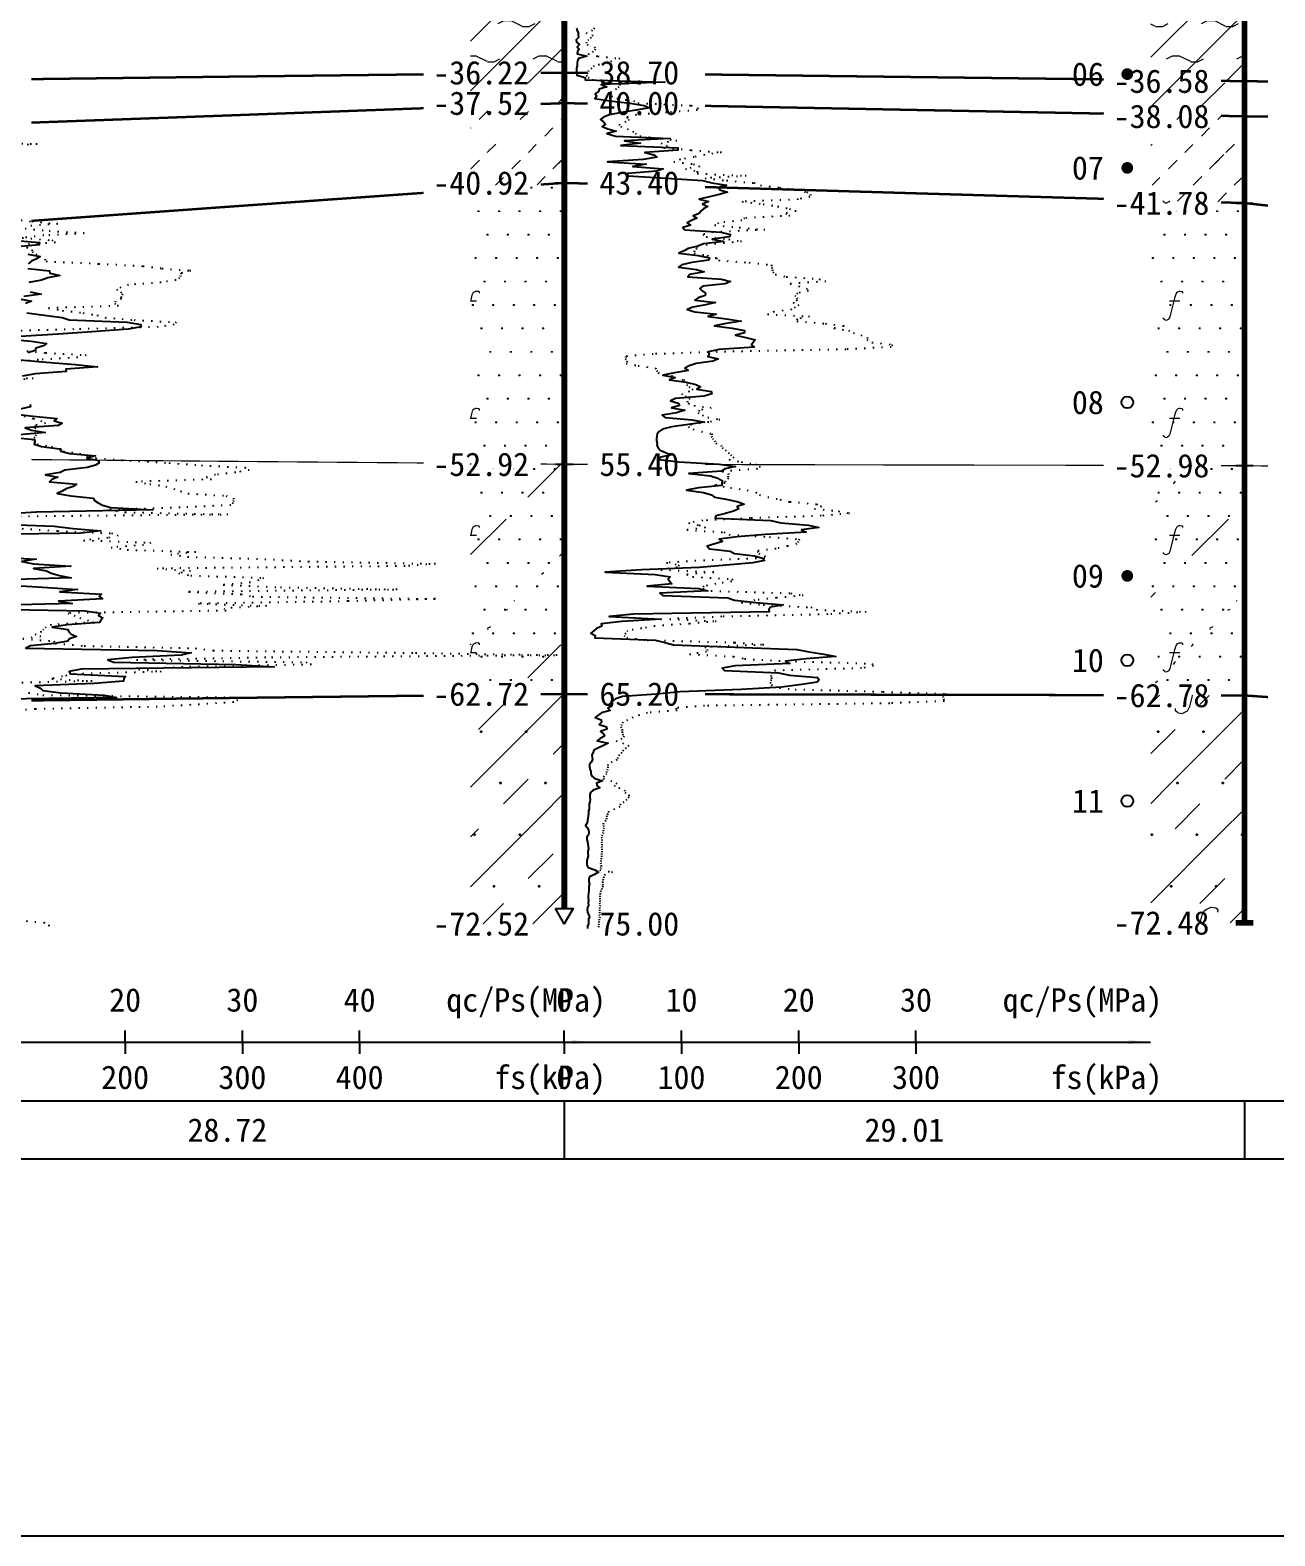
# Model space of a CAD drawing. Extents: x -37 to 3540, y -1485 to 297.
# Drawn here: x 783 to 889.2, y -876 to -747.6 of the extents above; entities that cross this region are included whole.
import ezdxf
from ezdxf.enums import TextEntityAlignment as Align

# ---------------------------------------------------------------- set-up
doc = ezdxf.new("R2010")
doc.units = 0
doc.linetypes.add('DOT', pattern=[6.35, 0, -6.35])
doc.layers.get('0').update_dxf_attribs({"linetype": 'CONTINUOUS'})
for name, color, linetype in [('CURVE', 200, 'CONTINUOUS'), ('FRAME', 7, 'CONTINUOUS'), ('HOLE', 41, 'CONTINUOUS'), ('RULER', 7, 'CONTINUOUS'), ('SAMPLE', 1, 'CONTINUOUS'), ('STRATUM', 241, 'CONTINUOUS')]:
    doc.layers.add(name, color=color, linetype=linetype)
doc.layers.add('HATCH', color=7, linetype='CONTINUOUS', lineweight=13)
doc.styles.add('ST', font='')
doc.styles.get('ST').set_extended_font_data('SimSun')
pattern_1 = [(45, (860.5133, -891), (-2.12132, 2.12132), [10, 0]), (26.565, (861.5874, -891.2536), (5.999823, 5.999812), [0.567, -12.849]), (0, (861.0204, -891.2536), (0, 6), [0.567, -5.433]), (26.565, (858.932, -891), (5.999823, 5.999812), [0.567, -12.849]), (0, (859.439, -890.7464), (0, 6), [0.567, -5.433]), (153.435, (861.0204, -891.2536), (-5.999818, -5e-06), [1.134, -12.2826]), (26.565, (864.5874, -888.2536), (5.999823, 5.999812), [0.567, -12.849]), (0, (864.0204, -888.2536), (0, 6), [0.567, -5.433]), (26.565, (861.932, -888), (5.999823, 5.999812), [0.567, -12.849]), (0, (862.439, -887.7464), (0, 6), [0.567, -5.433]), (153.435, (864.0204, -888.2536), (-5.999818, -5e-06), [1.134, -12.2826])]
pattern_2 = [(45, (860.513, -891), (-4.24264, 4.24264), [10, 0]), (45, (861.574, -894.182), (-2.12132, 6.36396), [3, -3])]
pattern_3 = [(45, (860.5133, -891), (-6e-07, 6.99998), [0.9473, -8.9522]), (45, (861.9133, -889.6), (-6e-07, 6.99998), [0.9869, -8.9126]), (45, (863.3133, -888.2), (-6e-07, 6.99998), [1.06018, -8.8393]), (45, (864.7133, -886.8), (-6e-07, 6.99998), [0.94918, -8.95032]), (45, (866.1133, -885.4), (-6e-07, 6.99998), [1.0365, -8.863]), (45, (864.0133, -891), (-6e-07, 6.99998), [1.01335, -8.88615]), (45, (865.4133, -889.6), (-6e-07, 6.99998), [1.07896, -12.12037]), (45, (866.8133, -888.2), (-6e-07, 6.99998), [0.99882, -8.90067]), (45, (861.2133, -886.8), (-4e-07, 6.99998), [1.05533, -8.84416]), (45, (862.6133, -885.4), (-4e-07, 6.99998), [1.0365, -8.863])]
pattern_4 = [(82.875, (859.6787, -892.206), (0.000369, 10.000176), [0.0893, -80.5337]), (143.13, (859.7797, -892.2818), (-29.999964, 20.000054), [0.12627, -49.87373]), (172.875, (859.9569, -892.304), (-70.000246, 9.99966), [0.17857, -80.44443]), (206.565, (860.1354, -892.2147), (-9.9997, -9.99969), [0.19954, -22.16046]), (243.435, (860.2246, -892.0363), (9e-06, -9.9997), [0.19954, -22.16146]), (255.964, (860.314, -891.679), (-0.0002, -9.9995), [0.36813, -40.86287]), (255.964, (860.624, -890.439), (-0.0002, -9.9995), [1.2784, -39.9526]), (255.964, (860.6924, -890.165), (-0.0002, -9.9995), [0.28235, -40.94865]), (216.87, (860.8826, -889.9108), (-9.999982, -10.000018), [0.12627, -49.87373]), (243.435, (860.7816, -889.9865), (9e-06, -9.9997), [0.19954, -22.16146]), (206.565, (861.061, -889.8215), (-9.9997, -9.99969), [0.19954, -22.16046]), (172.875, (861.2383, -889.8437), (-70.000246, 9.99966), [0.17857, -80.44443]), (143.13, (861.3393, -889.9194), (-29.999964, 20.000054), [0.12627, -49.87373]), (82.875, (861.3283, -890.008), (0.000369, 10.000176), [0.0893, -80.5337]), (0, (860.184, -890.66), (0, 10), [0.89286, -9.10714]), (0, (860.5383, -891), (1, 2), [0, -1.75]), (0, (860.5133, -890.975), (1, 2), [0, -1.75]), (0, (860.5133, -891), (1, 2), [0, -1.75]), (0, (860.4883, -891), (1, 2), [0, -1.75]), (0, (860.5133, -891.025), (1, 2), [0, -1.75])]
pattern_5 = [(45, (860.513, -891), (-2e-06, 15.4), [4.3383, -17.4406]), (45, (866.702, -884.777), (-2e-06, 15.4), [4.386, -17.3928]), (45, (871.662, -879.819), (-2e-06, 15.4), [3.99, -17.789]), (26.565, (860.513, -883.3), (15.4, 15.4), [0.2123, -34.2231]), (36.87, (862.0533, -881.76), (15.4, 15.4), [0.435, -76.565]), (315, (868.213, -875.653), (15.4, 3e-06), [0.0727, -21.7062]), (26.565, (868.213, -891), (15.4, 15.4), [0.3184, -34.117]), (26.565, (869.753, -889.46), (15.4, 15.4), [0.2316, -34.2038]), (90, (870.523, -888.69), (-15.4, -1e-06), [0.0633, -15.3367]), (26.565, (871.293, -887.92), (15.4, 15.4), [0.2002, -68.6707]), (36.87, (872.8333, -886.38), (15.4, 15.4), [0.2435, -76.7565]), (45, (874.373, -884.84), (-5e-07, 15.4), [0.24, -21.5388]), (315, (875.724, -883.195), (15.4, 3e-06), [0.0727, -21.7062]), (36.87, (863.5933, -880.22), (15.4, 15.4), [0.2249, -76.7751]), (53.13, (865.1333, -878.68), (30.8, 46.2), [0.2956, -76.7044]), (53.13, (866.6733, -877.14), (30.8, 46.2), [0.2777, -76.7223])]
pattern_6 = [(82.875, (858.6771, -893.6533), (0.00081, 22.00039), [0.1964, -177.1742]), (143.13, (858.8994, -893.82), (-65.99992, 44.00012), [0.2778, -109.7222]), (172.875, (859.2892, -893.8687), (-154.00054, 21.99925), [0.3929, -176.9777]), (206.565, (859.682, -893.672), (-21.99935, -21.9993), [0.439, -48.753]), (243.435, (859.878, -893.28), (2e-05, -21.9993), [0.439, -48.7552]), (255.964, (860.0746, -892.494), (-0.00044, -21.9989), [0.81, -89.8983]), (255.964, (860.7567, -889.7656), (-0.00044, -21.9989), [2.8124, -87.8958]), (255.964, (860.9073, -889.163), (-0.00044, -21.9989), [0.6212, -90.087]), (216.87, (861.326, -888.6037), (-21.99996, -22.00004), [0.2778, -109.7222]), (243.435, (861.104, -888.77), (2e-05, -21.9993), [0.439, -48.7552]), (206.565, (861.719, -888.407), (-21.9994, -21.9993), [0.439, -48.753]), (172.875, (862.1083, -888.456), (-154.00054, 21.99925), [0.3929, -176.9777]), (143.13, (862.3306, -888.6228), (-65.99992, 44.00012), [0.2778, -109.7222]), (82.875, (862.3062, -888.8177), (0.00081, 22.00039), [0.1964, -177.1742]), (0, (859.788, -890.252), (0, 22), [1.9643, -20.0357]), (0, (860.5683, -891), (2.2, 4.4), [0, -3.85]), (0, (860.5133, -890.945), (2.2, 4.4), [0, -3.85]), (0, (860.5133, -891), (2.2, 4.4), [0, -3.85]), (0, (860.4583, -891), (2.2, 4.4), [0, -3.85]), (0, (860.5133, -891.055), (2.2, 4.4), [0, -3.85])]

# ---------------------------------------------------------------- blocks, each defined once
blk = doc.blocks.new('Arrow')
for points in [[(-3.984779, 0.348623), (0, 0), (-3.189535, 0)], [(-3.189535, 0), (0, 0), (-3.984779, -0.348623)]]:
    blk.add_solid(points)
blk = doc.blocks.new('SampleSoilUndisturbed')
at = {"const_width": 0.5}
blk.add_lwpolyline([(-0.25, 0, 1), (0.25, 0, 1)], format="xyb", close=True, dxfattribs=at)
blk = doc.blocks.new('SampleSoilDisturbed')
blk.add_circle((0, 0), 0.5)

msp = doc.modelspace()

# ---------------------------------------------------------------- hatches: boundary and pattern name
at = {"layer": 'HATCH'}
h = msp.add_hatch(dxfattribs=at)
h.set_pattern_fill('YNNT', color=251, style=0)
h.set_pattern_definition(pattern_1)
h.paths.add_polyline_path([(886.6, -734.71), (878.6, -735.55), (878.6, -751.81), (886.6, -751.91)])
h.paths.add_polyline_path([(874.53, -753.4), (884.09, -753.4), (884.09, -750.47), (874.53, -750.47)], flags=9)
h.paths.add_polyline_path([(874.53, -736.2), (884.09, -736.2), (884.09, -733.27), (874.53, -733.27)], flags=9)
h = msp.add_hatch(dxfattribs=at)
h.set_pattern_fill('YNNT', color=251, style=0)
h.set_pattern_definition(pattern_1)
h.paths.add_polyline_path([(828.58, -740.79), (820.58, -741.22), (820.58, -751.28), (828.58, -751.19)])
h.paths.add_polyline_path([(816.51, -752.67), (826.07, -752.67), (826.07, -749.74), (816.51, -749.74)], flags=9)
h.paths.add_polyline_path([(816.51, -742.27), (826.07, -742.27), (826.07, -739.34), (816.51, -739.34)], flags=9)
h = msp.add_hatch(dxfattribs=at)
h.set_pattern_fill('FZNT', color=32, style=0)
h.set_pattern_definition(pattern_2)
h.paths.add_polyline_path([(828.58, -751.19), (820.58, -751.28), (820.58, -754.08), (828.58, -753.79)])
h.paths.add_polyline_path([(816.51, -755.27), (826.07, -755.27), (826.07, -752.34), (816.51, -752.34)], flags=9)
h.paths.add_polyline_path([(816.51, -752.67), (826.07, -752.67), (826.07, -749.74), (816.51, -749.74)], flags=9)
h = msp.add_hatch(dxfattribs=at)
h.set_pattern_fill('FZNT', color=32, style=0)
h.set_pattern_definition(pattern_2)
h.paths.add_polyline_path([(886.6, -751.91), (878.6, -751.81), (878.6, -754.76), (886.6, -754.91)])
h.paths.add_polyline_path([(874.53, -756.4), (884.09, -756.4), (884.09, -753.47), (874.53, -753.47)], flags=9)
h.paths.add_polyline_path([(874.53, -753.4), (884.09, -753.4), (884.09, -750.47), (874.53, -750.47)], flags=9)
h = msp.add_hatch(dxfattribs=at)
h.set_pattern_fill('NZFT', color=52, style=0)
h.set_pattern_definition(pattern_3)
h.paths.add_polyline_path([(828.58, -753.79), (820.58, -754.08), (820.58, -761.16), (828.58, -760.59)])
h.paths.add_polyline_path([(816.51, -762.07), (826.07, -762.07), (826.07, -759.14), (816.51, -759.14)], flags=9)
h.paths.add_polyline_path([(816.51, -755.27), (826.07, -755.27), (826.07, -752.34), (816.51, -752.34)], flags=9)
h = msp.add_hatch(dxfattribs=at)
h.set_pattern_fill('NZFT', color=52, style=0)
h.set_pattern_definition(pattern_3)
h.paths.add_polyline_path([(886.6, -754.91), (878.6, -754.76), (878.6, -762.07), (886.6, -762.31)])
h.paths.add_polyline_path([(874.53, -763.8), (884.09, -763.8), (884.09, -760.87), (874.53, -760.87)], flags=9)
h.paths.add_polyline_path([(874.53, -756.4), (884.09, -756.4), (884.09, -753.47), (874.53, -753.47)], flags=9)
h = msp.add_hatch(dxfattribs=at)
h.set_pattern_fill('FS', color=142, style=0)
h.set_pattern_definition(pattern_4)
h.paths.add_polyline_path([(828.58, -760.59), (820.58, -761.16), (820.58, -784.52), (828.58, -784.59)])
h.paths.add_polyline_path([(816.51, -786.07), (826.07, -786.07), (826.07, -783.14), (816.51, -783.14)], flags=9)
h.paths.add_polyline_path([(816.51, -762.07), (826.07, -762.07), (826.07, -759.14), (816.51, -759.14)], flags=9)
h = msp.add_hatch(dxfattribs=at)
h.set_pattern_fill('FS', color=142, style=0)
h.set_pattern_definition(pattern_4)
h.paths.add_polyline_path([(886.6, -762.31), (878.6, -762.07), (878.6, -784.69), (886.6, -784.71)])
h.paths.add_polyline_path([(874.53, -786.2), (884.09, -786.2), (884.09, -783.27), (874.53, -783.27)], flags=9)
h.paths.add_polyline_path([(874.53, -763.8), (884.09, -763.8), (884.09, -760.87), (874.53, -760.87)], flags=9)
h = msp.add_hatch(dxfattribs=at)
h.set_pattern_fill('FS', color=142, style=0)
h.set_pattern_definition(pattern_4)
h.paths.add_polyline_path([(828.58, -784.59), (820.58, -784.52), (820.58, -804.28), (828.58, -804.19)])
h.paths.add_polyline_path([(816.51, -805.67), (826.07, -805.67), (826.07, -802.74), (816.51, -802.74)], flags=9)
h.paths.add_polyline_path([(816.51, -786.07), (826.07, -786.07), (826.07, -783.14), (816.51, -783.14)], flags=9)
h = msp.add_hatch(dxfattribs=at)
h.set_pattern_fill('SZFT', color=142, scale=2.2, style=0)
h.set_pattern_definition(pattern_5)
h.paths.add_polyline_path([(828.58, -784.59), (820.58, -784.52), (820.58, -804.28), (828.58, -804.19)])
h.paths.add_polyline_path([(816.51, -805.67), (826.07, -805.67), (826.07, -802.74), (816.51, -802.74)], flags=9)
h.paths.add_polyline_path([(816.51, -786.07), (826.07, -786.07), (826.07, -783.14), (816.51, -783.14)], flags=9)
h = msp.add_hatch(dxfattribs=at)
h.set_pattern_fill('FS', color=142, style=0)
h.set_pattern_definition(pattern_4)
h.paths.add_polyline_path([(886.6, -784.71), (878.6, -784.69), (878.6, -804.29), (886.6, -804.31)])
h.paths.add_polyline_path([(874.53, -805.8), (884.09, -805.8), (884.09, -802.87), (874.53, -802.87)], flags=9)
h.paths.add_polyline_path([(874.53, -786.2), (884.09, -786.2), (884.09, -783.27), (874.53, -783.27)], flags=9)
h = msp.add_hatch(dxfattribs=at)
h.set_pattern_fill('SZFT', color=142, scale=2.2, style=0)
h.set_pattern_definition(pattern_5)
h.paths.add_polyline_path([(886.6, -784.71), (878.6, -784.69), (878.6, -804.29), (886.6, -804.31)])
h.paths.add_polyline_path([(874.53, -805.8), (884.09, -805.8), (884.09, -802.87), (874.53, -802.87)], flags=9)
h.paths.add_polyline_path([(874.53, -786.2), (884.09, -786.2), (884.09, -783.27), (874.53, -783.27)], flags=9)
h = msp.add_hatch(dxfattribs=at)
h.set_pattern_fill('FZNT', color=32, style=0)
h.set_pattern_definition(pattern_2)
h.paths.add_polyline_path([(828.58, -804.19), (820.58, -804.28), (820.58, -823.79), (828.58, -823.79), (827.83, -822.49), (828.58, -822.49)])
h.paths.add_polyline_path([(816.51, -825.27), (826.06, -825.27), (826.06, -822.37), (816.51, -822.37)], flags=9)
h.paths.add_polyline_path([(816.51, -805.67), (826.07, -805.67), (826.07, -802.74), (816.51, -802.74)], flags=9)
h = msp.add_hatch(dxfattribs=at)
h.set_pattern_fill('FS', color=32, scale=2.2, style=0)
h.set_pattern_definition(pattern_6)
h.paths.add_polyline_path([(828.58, -804.19), (820.58, -804.28), (820.58, -823.79), (828.58, -823.79), (827.83, -822.49), (828.58, -822.49)])
h.paths.add_polyline_path([(816.51, -825.27), (826.06, -825.27), (826.06, -822.37), (816.51, -822.37)], flags=9)
h.paths.add_polyline_path([(816.51, -805.67), (826.07, -805.67), (826.07, -802.74), (816.51, -802.74)], flags=9)
h = msp.add_hatch(dxfattribs=at)
h.set_pattern_fill('FZNT', color=32, style=0)
h.set_pattern_definition(pattern_2)
h.paths.add_polyline_path([(886.6, -804.31), (878.6, -804.29), (878.6, -823.71), (886.6, -823.71)])
h.paths.add_polyline_path([(874.53, -825.2), (884.09, -825.2), (884.09, -822.27), (874.53, -822.27)], flags=9)
h.paths.add_polyline_path([(874.53, -805.8), (884.09, -805.8), (884.09, -802.87), (874.53, -802.87)], flags=9)
h = msp.add_hatch(dxfattribs=at)
h.set_pattern_fill('FS', color=32, scale=2.2, style=0)
h.set_pattern_definition(pattern_6)
h.paths.add_polyline_path([(886.6, -804.31), (878.6, -804.29), (878.6, -823.71), (886.6, -823.71)])
h.paths.add_polyline_path([(874.53, -825.2), (884.09, -825.2), (884.09, -822.27), (874.53, -822.27)], flags=9)
h.paths.add_polyline_path([(874.53, -805.8), (884.09, -805.8), (884.09, -802.87), (874.53, -802.87)], flags=9)

# ---------------------------------------------------------------- linework, layer by layer
at = {"layer": 'CURVE', "color": 30, "linetype": 'Continuous'}
for points in [[(829.62, -747.39), (829.67, -747.59), (829.78, -747.79), (829.78, -747.99), (829.81, -748.19), (829.59, -748.39), (829.62, -748.59), (829.89, -748.79), (829.68, -748.99), (829.86, -749.19), (829.72, -749.39), (829.69, -749.59), (830.5, -749.79), (829.81, -749.99), (829.72, -750.19), (829.69, -750.39), (829.69, -750.59), (829.62, -750.79), (829.63, -750.99), (829.63, -751.19), (829.66, -751.39), (830.36, -751.59), (830.36, -751.79), (837.16, -751.99), (831.74, -752.19), (832.22, -752.39), (831.57, -752.59), (831.5, -752.79), (831.23, -752.99), (831.35, -753.19), (831.19, -753.39), (832.44, -753.59), (834.21, -753.79), (835.4, -753.99), (835.86, -754.19), (834.68, -754.39), (833.45, -754.59), (832.44, -754.79), (831.94, -754.99), (831.68, -755.19), (831.92, -755.39), (832.09, -755.59), (831.81, -755.79), (832.29, -755.99), (833.01, -756.19), (832.22, -756.39), (832.96, -756.59), (837.62, -756.79), (833.73, -756.99), (835.08, -757.19), (833.4, -757.39), (838.26, -757.59), (838.27, -757.79), (835.44, -757.99), (836.22, -758.19), (836.47, -758.39), (835.31, -758.59), (832.27, -758.79), (835.57, -758.99), (834.42, -759.19), (837.02, -759.39), (836.49, -759.59), (833.98, -759.79), (834, -759.99), (837.31, -760.19), (840.37, -760.39), (841.18, -760.59), (842.41, -760.79), (841.73, -760.99), (841.85, -761.19), (842.5, -761.39), (841.79, -761.59), (840.97, -761.79), (840.09, -761.99), (840.89, -762.19), (840.36, -762.39), (840.83, -762.59), (840.46, -762.79), (840.23, -762.99), (840.1, -763.19), (839.57, -763.39), (839.89, -763.59), (839.42, -763.79), (839.07, -763.99), (839.36, -764.19), (838.69, -764.39), (838.86, -764.59), (841.94, -764.79), (842.75, -764.99), (842.66, -765.19), (841.2, -765.39), (842.19, -765.59), (840.45, -765.79), (839.96, -765.99), (839.15, -766.19), (838.82, -766.39), (838.36, -766.59), (840, -766.79), (840.96, -766.99), (840.89, -767.19), (839.47, -767.39), (838.62, -767.59), (838.32, -767.79), (839.85, -767.99), (840.5, -768.19), (839.28, -768.39), (839.11, -768.59), (841.99, -768.79), (842.77, -768.99), (842.3, -769.19), (840.4, -769.39), (840.15, -769.59), (840.34, -769.79), (840.64, -769.99), (840.59, -770.19), (840.01, -770.39), (839.71, -770.59), (841.48, -770.79), (840.65, -770.99), (839.55, -771.19), (839.07, -771.39), (839.72, -771.59), (841.53, -771.79), (840.86, -771.99), (842.43, -772.19), (843.66, -772.39), (842.38, -772.59), (841.4, -772.79), (842.91, -772.99), (843.96, -773.19), (843.96, -773.39), (843.2, -773.59), (844.06, -773.79), (844.86, -773.99), (844.7, -774.19), (844.55, -774.39), (844.77, -774.59), (841.78, -774.79), (840.85, -774.99), (840.93, -775.19), (840.84, -775.39), (841.71, -775.59), (841.28, -775.79), (839.83, -775.99), (839.24, -776.19), (838.87, -776.39), (839.16, -776.59), (837.97, -776.79), (836.98, -776.99), (838.04, -777.19), (837.56, -777.39), (838.97, -777.59), (839.79, -777.79), (840.2, -777.99), (839.88, -778.19), (841.12, -778.39), (841.18, -778.59), (840.51, -778.79), (838.07, -778.99), (837.65, -779.19), (838.31, -779.39), (838.4, -779.59), (837.72, -779.79), (838.86, -779.99), (838.15, -780.19), (836.92, -780.39), (837.18, -780.59), (839.48, -780.79), (840.53, -780.99), (839.19, -781.19), (837.76, -781.39), (836.96, -781.59), (836.69, -781.79), (836.51, -781.99), (836.47, -782.19), (836.46, -782.39), (836.44, -782.59), (836.5, -782.79), (836.47, -782.99), (836.6, -783.19), (836.75, -783.39), (837.23, -783.59), (837.69, -783.79), (836.83, -783.99), (836.65, -784.19), (838.35, -784.39), (841.78, -784.59), (843.19, -784.79), (842.31, -784.99), (841.99, -785.19), (839.2, -785.39), (841.06, -785.59), (841.69, -785.79), (842.09, -785.99), (842.02, -786.19), (842.03, -786.39), (840.02, -786.59), (839, -786.79), (840.47, -786.99), (841.15, -787.19), (841.39, -787.39), (842.53, -787.59), (843.4, -787.79), (843.93, -787.99), (843.32, -788.19), (843.47, -788.39), (843.02, -788.59), (842.32, -788.79), (841.5, -788.99), (841.45, -789.19), (846.19, -789.39), (847.04, -789.59), (849.41, -789.79), (850.29, -789.99), (848.82, -790.19), (849.22, -790.39), (845.75, -790.59), (843.34, -790.79), (841.78, -790.99), (842.08, -791.19), (841.41, -791.39), (840.76, -791.59), (840.98, -791.79), (842.72, -791.99), (843.1, -792.19), (844.8, -792.39), (845.5, -792.59), (845.66, -792.79), (844.67, -792.99), (842.38, -793.19), (840.12, -793.39), (835.16, -793.59), (832.07, -793.79), (836.33, -793.99), (837.62, -794.19), (837.43, -794.39), (837.58, -794.59), (837.76, -794.79), (835.65, -794.99), (840.02, -795.19), (840.83, -795.39), (836.74, -795.59), (837, -795.79), (842.53, -795.99), (843.1, -796.19), (844.93, -796.39), (847.25, -796.59), (846.18, -796.79), (846.03, -796.99), (846.05, -797.19), (834.48, -797.39), (832.41, -797.59), (836.84, -797.79), (833.49, -797.99), (831.74, -798.19), (831.8, -798.39), (831.32, -798.59), (831.11, -798.79), (830.84, -798.99), (831.22, -799.19), (831.19, -799.39), (836.36, -799.59), (837.15, -799.79), (837.9, -799.99), (843.17, -800.19), (848.41, -800.39), (849.47, -800.59), (850.73, -800.79), (851.75, -800.99), (849.18, -801.19), (847.46, -801.39), (847.83, -801.59), (843.15, -801.79), (842.04, -801.99), (842.26, -802.19), (846.85, -802.39), (847.78, -802.59), (850.17, -802.79), (850.31, -802.99), (850.14, -803.19), (848.85, -803.39), (847.12, -803.59), (843.68, -803.79), (838.47, -803.99), (836.45, -804.19), (833.56, -804.39), (832.96, -804.59), (832.67, -804.79), (832.66, -804.99), (832.65, -805.19), (832.3, -805.39), (832.51, -805.59), (831.76, -805.79), (831.48, -805.99), (831.21, -806.19), (831.72, -806.39), (831.76, -806.59), (831.57, -806.79), (832.18, -806.99), (832.21, -807.19), (831.66, -807.39), (831.94, -807.59), (832.02, -807.79), (831.63, -807.99), (831.4, -808.19), (832.32, -808.39), (831.92, -808.59), (831.5, -808.79), (831.11, -808.99), (831.06, -809.19), (830.93, -809.39), (830.95, -809.59), (831, -809.79), (830.87, -809.99), (830.74, -810.19), (830.73, -810.39), (830.76, -810.59), (830.85, -810.79), (830.84, -810.99), (830.94, -811.19), (831.18, -811.39), (831.83, -811.59), (831.34, -811.79), (831.35, -811.99), (831.62, -812.19), (831.06, -812.39), (830.82, -812.59), (830.76, -812.79), (830.77, -812.99), (830.79, -813.19), (830.75, -813.39), (830.71, -813.59), (830.7, -813.79), (830.71, -813.99), (830.66, -814.19), (830.66, -814.39), (830.63, -814.59), (830.59, -814.79), (830.57, -814.99), (830.54, -815.19), (830.39, -815.39), (830.57, -815.59), (830.66, -815.79), (830.68, -815.99), (830.64, -816.19), (830.51, -816.39), (830.5, -816.59), (830.57, -816.79), (830.6, -816.99), (830.61, -817.19), (830.64, -817.39), (830.6, -817.59), (830.6, -817.79), (830.62, -817.99), (830.57, -818.19), (830.51, -818.39), (830.5, -818.59), (830.5, -818.79), (830.62, -818.99), (831.19, -819.19), (831.5, -819.39), (831.15, -819.59), (830.73, -819.79), (830.68, -819.99), (830.69, -820.19), (830.73, -820.39), (830.67, -820.59), (830.69, -820.79), (830.69, -820.99), (830.66, -821.19), (830.63, -821.39), (830.61, -821.59), (830.65, -821.79), (830.63, -821.99), (830.65, -822.19), (830.56, -822.39), (830.54, -822.59), (830.57, -822.79), (830.66, -822.99), (830.73, -823.19), (830.65, -823.39), (830.66, -823.59), (830.65, -823.79), (830.55, -823.99), (830.57, -824.19)], [(781.46, -765.48), (783.83, -765.68), (783.81, -765.88), (781.63, -766.08)], [(782.84, -766.68), (783.89, -766.88), (783.56, -767.08), (783.14, -767.28), (782.87, -767.48)], [(782.82, -767.88), (784.69, -768.08), (784.72, -768.28), (785.55, -768.48), (784.53, -768.68), (784.01, -768.88), (782.92, -769.08)], [(782.13, -770.48), (783.14, -770.68), (782.64, -770.88)], [(783.02, -769.88), (783.97, -770.08), (782.5, -770.28)], [(782.76, -771.68), (784.23, -771.88), (785.77, -772.08), (786.36, -772.28), (791.31, -772.48), (792.44, -772.68), (792.51, -772.88), (791.39, -773.08), (788.29, -773.28), (785.42, -773.48), (782.22, -773.68)], [(780.9, -773.88), (783.11, -774.08), (784.43, -774.28), (784.16, -774.48), (783.5, -774.68), (783.47, -774.88), (782.84, -775.08)], [(782.15, -775.68), (784.4, -775.88), (786.91, -776.08), (788.77, -776.28), (786.06, -776.48), (786.1, -776.68), (783.49, -776.88), (782.36, -777.08)], [(783.02, -779.48), (783.05, -779.68), (782.15, -779.88)], [(781.54, -780.28), (783.28, -780.48), (785.31, -780.68), (785.08, -780.88), (785.75, -781.08), (785.42, -781.28), (782.61, -781.48), (783.15, -781.68), (784.32, -781.88), (782.12, -782.08)], [(781.32, -782.28), (783.39, -782.48), (783.44, -782.68), (783.36, -782.88), (784.01, -783.08), (785.52, -783.28), (785.64, -783.48), (786.42, -783.68), (788.6, -783.88), (787.86, -784.08), (788.87, -784.28), (788.91, -784.48), (788.59, -784.68), (787.9, -784.88), (785.98, -785.08), (785.6, -785.28), (784.35, -785.48), (785.4, -785.68), (784.89, -785.88), (784.68, -786.08), (786.98, -786.28), (786.69, -786.48), (786.11, -786.68), (785.75, -786.88), (785.32, -787.08), (786.49, -787.28), (788.4, -787.48), (788.51, -787.68), (788.84, -787.88), (789.19, -788.08), (789.9, -788.28), (793.5, -788.48), (783.58, -788.68), (780.33, -788.88)], [(779.64, -789.68), (785.07, -789.88), (786.69, -790.08), (789.07, -790.28), (787.36, -790.48), (774.79, -790.68)], [(779.83, -792.48), (783.55, -792.68), (782.33, -792.88), (783.32, -793.08), (786.51, -793.28), (783.32, -793.48), (784.43, -793.68), (784.83, -793.88), (785.52, -794.08), (786.54, -794.28), (779.83, -794.48)], [(780.88, -794.88), (784.07, -795.08), (787.06, -795.28), (785.56, -795.48), (789.11, -795.68), (788.91, -795.88), (789.21, -796.08), (785.45, -796.28), (786.62, -796.48), (778.55, -796.68)], [(776.71, -796.88), (787.69, -797.08), (789.04, -797.28), (788.86, -797.48), (789.23, -797.68), (789.05, -797.88), (788.93, -798.08), (786.18, -798.28), (784.91, -798.48), (786.23, -798.68), (786.33, -798.88), (786.52, -799.08), (786.98, -799.28), (786.39, -799.48), (786.23, -799.68), (785.1, -799.88), (783.05, -800.08), (782.66, -800.28), (793.82, -800.48), (796.75, -800.68), (795.92, -800.88), (791.73, -801.08), (789.65, -801.28), (790.13, -801.48), (800.58, -801.68), (803.83, -801.88), (787.39, -802.08), (786.35, -802.28), (786.44, -802.48), (791.15, -802.68), (791.03, -802.88), (790.99, -803.08), (788.5, -803.28), (783.45, -803.48), (783.9, -803.68), (784.11, -803.88), (785.64, -804.08), (789.35, -804.28), (790.39, -804.48), (776.94, -804.68)]]:
    msp.add_lwpolyline(points, dxfattribs=at)
at = {"layer": 'CURVE', "color": 100, "linetype": 'DOT', "ltscale": 0.1}
for points in [[(831.17, -747.39), (830.99, -747.59), (830.45, -747.79), (831.03, -747.99), (830.87, -748.19), (830.66, -748.39), (830.44, -748.59), (830.53, -748.79), (831.15, -748.99), (831.25, -749.19), (831.05, -749.39), (830.6, -749.59), (831.43, -749.79), (833.32, -749.99), (832.6, -750.19), (832.31, -750.39), (831.13, -750.59), (830.92, -750.79), (830.65, -750.99), (830.58, -751.19), (830.48, -751.39), (830.62, -751.59), (830.95, -751.79), (836.26, -751.99), (833.35, -752.19), (833.23, -752.39), (833.03, -752.59), (832.56, -752.79), (832.55, -752.99), (832.59, -753.19), (833.06, -753.39), (834.48, -753.59), (834.87, -753.79), (839.39, -753.99), (839.97, -754.19), (839.94, -754.39), (837.31, -754.59), (834.74, -754.79), (833.9, -754.99), (834.11, -755.19), (833.83, -755.39), (833.26, -755.59), (833.37, -755.79), (833.94, -755.99), (834.4, -756.19), (834.63, -756.39), (835.04, -756.59), (836.86, -756.79), (838.19, -756.99), (836.84, -757.19), (837.35, -757.39), (837.08, -757.59), (839.4, -757.79), (841.99, -757.99), (840.56, -758.19), (839.66, -758.39), (838.49, -758.59), (837.92, -758.79), (839.6, -758.99), (840.14, -759.19), (838.91, -759.39), (839.91, -759.59), (839.93, -759.79), (844.1, -759.99), (840.59, -760.19), (842.42, -760.39), (844.78, -760.59), (845.31, -760.79), (846.92, -760.99), (848.35, -761.19), (849.24, -761.39), (849.59, -761.59), (849.53, -761.79), (848.53, -761.99), (843.74, -762.19), (845.54, -762.39), (846.77, -762.59), (847.79, -762.79), (848.35, -762.99), (847.47, -763.19), (847.83, -763.39), (843.96, -763.59), (843.74, -763.79), (841.75, -763.99), (841.4, -764.19), (843.51, -764.39), (845.7, -764.59), (841.29, -764.79), (840.41, -764.99), (840.69, -765.19), (842.6, -765.39), (843.71, -765.59), (841.49, -765.79), (839.87, -765.99), (839.9, -766.19), (839.69, -766.39), (839.65, -766.59), (840.75, -766.79), (841.55, -766.99), (841.74, -767.19), (844.35, -767.39), (846.25, -767.59), (846.29, -767.79), (846.32, -767.99), (846.39, -768.19), (846.58, -768.39), (847.52, -768.59), (850.3, -768.79), (850.9, -768.99), (847.84, -769.19), (848.58, -769.39), (849.22, -769.59), (849.41, -769.79), (848.47, -769.99), (848.25, -770.19), (848.43, -770.39), (848.46, -770.59), (848.09, -770.79), (848.58, -770.99), (848.27, -771.19), (847.98, -771.39), (846.49, -771.59), (845.92, -771.79), (849.5, -771.99), (848.44, -772.19), (848.42, -772.39), (850.84, -772.59), (852.44, -772.79), (851.57, -772.99), (852.83, -773.19), (853.25, -773.39), (853.87, -773.59), (854.44, -773.79), (854.39, -773.99), (854.82, -774.19), (856.58, -774.39), (856.47, -774.59), (852.62, -774.79), (842.35, -774.99), (836.17, -775.19), (833.82, -775.39), (833.78, -775.59), (833.97, -775.79), (833.86, -775.99), (834.88, -776.19), (836.35, -776.39), (836.48, -776.59), (836.57, -776.79), (837.72, -776.99), (837.91, -777.19), (838.76, -777.39), (839.04, -777.59), (839.03, -777.79), (839.22, -777.99), (839.55, -778.19), (839.25, -778.39), (838.57, -778.59), (838.89, -778.79), (839.3, -778.99), (839.06, -779.19), (839.16, -779.39), (839.64, -779.59), (841.11, -779.79), (840.1, -779.99), (839.99, -780.19), (840.36, -780.39), (840.82, -780.59), (841.86, -780.79), (840.91, -780.99), (839.4, -781.19), (839.18, -781.39), (839.57, -781.59), (840.28, -781.79), (841.16, -781.99), (841.15, -782.19), (841.22, -782.39), (841.41, -782.59), (841.51, -782.79), (841.96, -782.99), (842.06, -783.19), (842.31, -783.39), (842.59, -783.59), (842.75, -783.79), (843.05, -783.99), (842.62, -784.19), (843.68, -784.39), (844.86, -784.59), (845.28, -784.79), (845.06, -784.99), (842.06, -785.19), (842.6, -785.39), (842.52, -785.59), (842.59, -785.79), (842.32, -785.99), (842.3, -786.19), (841.38, -786.39), (842.76, -786.59), (844.18, -786.79), (844.92, -786.99), (845.23, -787.19), (845.93, -787.39), (846.97, -787.59), (847.82, -787.79), (850.08, -787.99), (850.51, -788.19), (849.92, -788.39), (851.95, -788.59), (852.91, -788.79), (850.5, -788.99), (844.46, -789.19), (840.4, -789.39), (839.18, -789.59), (840.07, -789.79), (840.62, -789.99), (839.04, -790.19), (842.18, -790.39), (842.64, -790.59), (846.08, -790.79), (848.63, -790.99), (848.54, -791.19), (848.42, -791.39), (847.63, -791.59), (846.65, -791.79), (845.06, -791.99), (845.17, -792.19), (845.7, -792.39), (845.7, -792.59), (840.55, -792.79), (837.31, -792.99), (838.38, -793.19), (838.23, -793.39), (836.82, -793.59), (841.34, -793.79), (839.02, -793.99), (839.53, -794.19), (842.95, -794.39), (842.87, -794.59), (841.51, -794.79), (840.48, -794.99), (840.38, -795.19), (841.11, -795.39), (847.88, -795.59), (848.97, -795.79), (846.68, -795.99), (844.84, -796.19), (843.68, -796.39), (845.55, -796.59), (849.6, -796.79), (850.08, -796.99), (854.34, -797.19), (851.05, -797.39), (842.02, -797.59), (837.58, -797.79), (841.55, -797.99), (839.27, -798.19), (836.33, -798.39), (835.19, -798.59), (833.98, -798.79), (833.82, -798.99), (833.68, -799.19), (833.91, -799.39), (835.65, -799.59), (843.11, -799.79), (845.59, -799.99), (840.57, -800.19), (840.79, -800.39), (840.72, -800.59), (839.27, -800.79), (843.01, -800.99), (843.96, -801.19), (847.56, -801.39), (854.85, -801.59), (854.96, -801.79), (853.94, -801.99), (846.51, -802.19), (846.81, -802.39), (846.19, -802.59), (846.26, -802.79), (846.26, -802.99), (846.14, -803.19), (846.29, -803.39), (846.21, -803.59), (848.27, -803.79), (855.77, -803.99), (861.21, -804.19), (860.86, -804.39), (860.93, -804.59), (861.01, -804.79), (856.34, -804.99), (840.55, -805.19), (838.09, -805.39), (838.2, -805.59), (835.69, -805.79), (834.99, -805.99), (834.47, -806.19), (833.97, -806.39), (833.59, -806.59), (833.46, -806.79), (833.4, -806.99), (833.51, -807.19), (833.52, -807.39), (833.54, -807.59), (833.7, -807.79), (833.49, -807.99), (833, -808.19), (833.55, -808.39), (834.08, -808.59), (833.86, -808.79), (833.62, -808.99), (833.49, -809.19), (833.29, -809.39), (833.16, -809.59), (833.08, -809.79), (832.66, -809.99), (832.31, -810.19), (832.3, -810.39), (832.27, -810.59), (832.19, -810.79), (832.19, -810.99), (831.99, -811.19), (831.88, -811.39), (832.56, -811.59), (833.06, -811.79), (832.84, -811.99), (833.22, -812.19), (833.73, -812.39), (833.76, -812.59), (834.09, -812.79), (834.1, -812.99), (833.91, -813.19), (833.67, -813.39), (833.4, -813.59), (833.32, -813.79), (832.86, -813.99), (832.38, -814.19), (832.29, -814.39), (832.21, -814.59), (832.17, -814.79), (832.14, -814.99), (831.9, -815.19), (831.93, -815.39), (831.95, -815.59), (831.91, -815.79), (831.91, -815.99), (831.82, -816.19), (831.77, -816.39), (831.78, -816.59), (831.77, -816.79), (831.78, -816.99), (831.77, -817.19), (831.78, -817.39), (831.78, -817.59), (831.77, -817.79), (831.76, -817.99), (831.73, -818.19), (831.71, -818.39), (831.67, -818.59), (831.73, -818.79), (831.7, -818.99), (831.61, -819.19), (832.71, -819.39), (832.07, -819.59), (831.96, -819.79), (831.91, -819.99), (831.84, -820.19), (831.85, -820.39), (831.88, -820.59), (831.79, -820.79), (831.69, -820.99), (831.65, -821.19), (831.62, -821.39), (831.62, -821.59), (831.61, -821.79), (831.6, -821.99), (831.63, -822.19), (831.6, -822.39), (831.58, -822.59), (831.6, -822.79), (831.56, -822.99), (831.61, -823.19), (831.57, -823.39), (831.54, -823.59), (831.52, -823.79), (831.49, -823.99), (831.49, -824.19)], [(779.37, -757.08), (783.62, -757.28), (780.55, -757.48)], [(781.51, -763.68), (783.16, -763.88), (785.38, -764.08), (782.88, -764.28)], [(782.59, -764.48), (784.64, -764.68), (787.65, -764.88), (784.2, -765.08), (782.35, -765.28), (784.87, -765.48), (785.18, -765.68), (781.99, -765.88)], [(782.73, -766.08), (783.17, -766.28), (783.21, -766.48), (783.52, -766.68), (783.79, -766.88), (784.27, -767.08), (784.38, -767.28), (788.86, -767.48), (792.65, -767.68), (794.26, -767.88), (796.73, -768.08), (795.92, -768.28), (795.86, -768.48), (795.77, -768.68), (795.47, -768.88), (794.2, -769.08), (791.42, -769.28), (790.76, -769.48), (790.4, -769.68), (790.74, -769.88), (790.92, -770.08), (790.8, -770.28), (790.81, -770.48), (790.31, -770.68), (790.22, -770.88), (790.56, -771.08), (784.59, -771.28), (785.77, -771.48), (787.54, -771.68), (788.72, -771.88), (789.41, -772.08), (791.89, -772.28), (795.48, -772.48), (795.32, -772.68), (793.95, -772.88), (786.76, -773.08), (779.37, -773.28)], [(782.02, -774.88), (784.35, -775.08), (787.81, -775.28), (787.08, -775.48), (783.73, -775.68), (781.92, -775.88)], [(780.49, -777.08), (783.3, -777.28), (781.02, -777.48)], [(782.5, -780.48), (783.3, -780.68), (783.94, -780.88), (784.34, -781.08), (783.44, -781.28), (783.49, -781.48), (783.35, -781.68), (783.39, -781.88), (783.52, -782.08), (783.43, -782.28), (783.28, -782.48), (783.33, -782.68), (783.61, -782.88), (784.85, -783.08), (785.64, -783.28), (785.83, -783.48), (787.23, -783.68), (787.85, -783.88), (788.63, -784.08), (791.55, -784.28), (794.87, -784.48), (797.63, -784.68), (801.33, -784.88), (801.71, -785.08), (800.56, -785.28), (798.84, -785.48), (798.07, -785.68), (798.49, -785.88), (792.05, -786.08), (793.23, -786.28), (794.59, -786.48), (795.27, -786.68), (795.83, -786.88), (796.49, -787.08), (799.74, -787.28), (800.38, -787.48), (800.36, -787.68), (800.33, -787.88), (800.15, -788.08), (795.81, -788.28), (789.62, -788.48), (791.15, -788.68), (799.89, -788.88), (778.68, -789.08)], [(782.33, -790.08), (785.37, -790.28), (789.97, -790.48), (790.54, -790.68), (789.66, -790.88), (787.59, -791.08), (793.33, -791.28), (792.71, -791.48), (789.93, -791.68), (791.31, -791.88), (797.15, -792.08), (795.02, -792.28), (796.45, -792.48), (803.04, -792.68), (806.75, -792.88), (817.6, -793.08), (815, -793.28), (793.86, -793.48), (796.71, -793.68), (795.71, -793.88), (796.73, -794.08), (802.94, -794.28), (802.52, -794.48), (801.82, -794.68), (799.48, -794.88), (804.38, -795.08), (814.33, -795.28), (796.54, -795.48), (801.01, -795.68), (802, -795.88), (817.59, -796.08), (810.13, -796.28), (797.38, -796.48), (803.18, -796.68), (799.54, -796.88), (799.74, -797.08), (786.26, -797.28), (786.77, -797.48), (787.27, -797.68), (787.92, -797.88), (788.44, -798.08), (784.84, -798.28), (784.38, -798.48), (784.18, -798.68), (783.99, -798.88), (783.45, -799.08), (783.94, -799.28), (782.4, -799.48), (785.04, -799.68), (785.16, -799.88), (787.64, -800.08), (797.11, -800.28), (798.65, -800.48), (815.9, -800.68), (827.97, -800.88), (803.12, -801.08), (792.11, -801.28), (806.54, -801.48), (807.02, -801.68), (796.05, -801.88), (792.27, -802.08), (794.21, -802.28), (786.87, -802.48), (785.8, -802.68), (784.88, -802.88), (788.31, -803.08), (780.71, -803.28)], [(782.89, -804.08), (784.11, -804.28), (800.53, -804.48), (800.71, -804.68), (800.39, -804.88), (797.46, -805.08), (793.87, -805.28), (783.46, -805.48), (780.23, -805.68)], [(781.96, -823.48), (784.2, -823.68), (784.61, -823.88), (784.61, -824.08)]]:
    msp.add_lwpolyline(points, dxfattribs=at)
at = {"layer": 'FRAME', "linetype": 'Continuous'}
msp.add_line((721.72, -876), (1394.49, -876), dxfattribs=at)
at = {"layer": 'HOLE', "linetype": 'Continuous', "const_width": 0.5}
for points in [[(828.58, -673.79), (828.58, -822.49)], [(886.6, -673.71), (886.6, -823.71)], [(885.85, -823.71), (887.35, -823.71)]]:
    msp.add_lwpolyline(points, dxfattribs=at)
at = {"layer": 'HOLE', "linetype": 'Continuous'}
for points in [[(827.83, -751.19), (829.33, -751.19)], [(885.85, -751.91), (887.35, -751.91)], [(827.83, -753.79), (829.33, -753.79)], [(885.85, -754.91), (887.35, -754.91)], [(827.83, -760.59), (829.33, -760.59)], [(885.85, -762.31), (887.35, -762.31)], [(827.83, -784.59), (829.33, -784.59)], [(885.85, -784.71), (887.35, -784.71)], [(827.83, -804.19), (829.33, -804.19)], [(885.85, -804.31), (887.35, -804.31)]]:
    msp.add_lwpolyline(points, dxfattribs=at)
msp.add_lwpolyline([(827.83, -822.49), (829.33, -822.49), (828.58, -823.79)], close=True, dxfattribs=at)
at = {"layer": 'RULER', "linetype": 'Continuous'}
for points in [[(791.13, -833.88), (791.13, -832.88)], [(801.13, -833.88), (801.13, -832.88)], [(811.13, -833.88), (811.13, -832.88)], [(828.58, -833.88), (828.58, -832.88)], [(838.58, -833.88), (838.58, -832.88)], [(848.58, -833.88), (848.58, -832.88)], [(858.58, -833.88), (858.58, -832.88)], [(771.13, -833.88), (831.13, -833.88)], [(791.13, -833.88), (791.13, -834.88)], [(801.13, -833.88), (801.13, -834.88)], [(811.13, -833.88), (811.13, -834.88)], [(828.58, -833.88), (878.58, -833.88)], [(828.58, -833.88), (828.58, -834.88)], [(838.58, -833.88), (838.58, -834.88)], [(848.58, -833.88), (848.58, -834.88)], [(858.58, -833.88), (858.58, -834.88)], [(771.13, -838.88), (828.58, -838.88), (828.58, -843.88), (771.13, -843.88)], [(828.58, -838.88), (886.6, -838.88), (886.6, -843.88), (828.58, -843.88)], [(886.6, -838.88), (945.26, -838.88), (945.26, -843.88), (886.6, -843.88)]]:
    msp.add_lwpolyline(points, dxfattribs=at)
at = {"layer": 'STRATUM', "linetype": 'Continuous'}
for points, const_width in [([(783.13, -751.74), (799.85, -751.53), (816.58, -751.33)], 0.2), ([(826.58, -751.21), (828.58, -751.19), (830.58, -751.21)], 0.2), ([(840.58, -751.34), (857.59, -751.55), (874.6, -751.76)], 0.2), ([(884.6, -751.89), (886.6, -751.91), (888.6, -751.94)], 0.2), ([(826.58, -753.86), (828.58, -753.79), (830.58, -753.82)], 0.2), ([(840.58, -754.02), (857.59, -754.35), (874.6, -754.68)], 0.2), ([(783.13, -755.45), (799.85, -754.84), (816.58, -754.22)], 0.2), ([(884.6, -754.87), (886.6, -754.91), (888.6, -754.93)], 0.2), ([(783.13, -763.83), (799.85, -762.63), (816.58, -761.44)], 0.2), ([(826.58, -760.73), (828.58, -760.59), (830.58, -760.65)], 0.2), ([(840.58, -760.94), (857.59, -761.45), (874.6, -761.95)], 0.2), ([(884.6, -762.25), (886.6, -762.31), (888.6, -762.53)], 0.2), ([(783.13, -784.19), (799.85, -784.34), (816.58, -784.48)], 0.1), ([(826.58, -784.57), (828.58, -784.59), (830.58, -784.59)], 0.1), ([(840.58, -784.61), (857.59, -784.65), (874.6, -784.68)], 0.1), ([(884.6, -784.71), (886.6, -784.71), (888.6, -784.74)], 0.1), ([(783.13, -804.74), (799.85, -804.53), (816.58, -804.33)], 0.2), ([(826.58, -804.21), (828.58, -804.19), (830.58, -804.19)], 0.2), ([(840.58, -804.21), (857.59, -804.25), (874.6, -804.28)], 0.2), ([(884.6, -804.31), (886.6, -804.31), (888.6, -804.45)], 0.2)]:
    msp.add_lwpolyline(points, dxfattribs=dict(at, const_width=const_width))

# ---------------------------------------------------------------- block references
at = {"layer": 'RULER', "xscale": 0.5, "yscale": 0.5, "zscale": 0.5}
for p in [(831.13, -833.88), (878.58, -833.88)]:
    msp.add_blockref('Arrow', p, dxfattribs=at)
at = {"layer": 'SAMPLE'}
for name, p in [('SampleSoilUndisturbed', (876.6, -751.31)), ('SampleSoilUndisturbed', (876.6, -759.31)), ('SampleSoilDisturbed', (876.6, -779.31)), ('SampleSoilUndisturbed', (876.6, -794.11)), ('SampleSoilDisturbed', (876.6, -801.31)), ('SampleSoilDisturbed', (876.6, -813.31))]:
    msp.add_blockref(name, p, dxfattribs=at)

# ---------------------------------------------------------------- texts
at = {"layer": 'HOLE', "style": 'ST'}
for s, p in [('-36.22', (825.58, -751.19)), ('-36.58', (883.6, -751.91)), ('-37.52', (825.58, -753.79)), ('-38.08', (883.6, -754.91)), ('-40.92', (825.58, -760.59)), ('-41.78', (883.6, -762.31)), ('-52.92', (825.58, -784.59)), ('-52.98', (883.6, -784.71)), ('-62.72', (825.58, -804.19)), ('-62.78', (883.6, -804.31)), ('-72.52', (825.58, -823.79)), ('-72.48', (883.6, -823.71))]:
    msp.add_text(s, height=2, dxfattribs=at).set_placement(p, align=Align.MIDDLE_RIGHT)
for s, p in [('38.70', (831.58, -751.19)), ('40.00', (831.58, -753.79)), ('43.40', (831.58, -760.59)), ('55.40', (831.58, -784.59)), ('65.20', (831.58, -804.19)), ('75.00', (831.58, -823.79))]:
    msp.add_text(s, height=2, dxfattribs=at).set_placement(p, align=Align.MIDDLE_LEFT)
at = {"layer": 'RULER', "style": 'ST'}
for s, p in [('20', (791.13, -831.88)), ('30', (801.13, -831.88)), ('40', (811.13, -831.88)), ('0', (828.58, -831.88)), ('10', (838.58, -831.88)), ('20', (848.58, -831.88)), ('30', (858.58, -831.88))]:
    msp.add_text(s, height=2, dxfattribs=at).set_placement(p, align=Align.BOTTOM_CENTER)
for p in [(832.13, -831.88), (879.58, -831.88)]:
    msp.add_text('qc/Ps(MPa)', height=2, dxfattribs=at).set_placement(p, align=Align.BOTTOM_RIGHT)
for s, p in [('200', (791.13, -835.88)), ('300', (801.13, -835.88)), ('400', (811.13, -835.88)), ('0', (828.58, -835.88)), ('100', (838.58, -835.88)), ('200', (848.58, -835.88)), ('300', (858.58, -835.88))]:
    msp.add_text(s, height=2, dxfattribs=at).set_placement(p, align=Align.TOP_CENTER)
for p in [(832.13, -835.88), (879.58, -835.88)]:
    msp.add_text('fs(kPa)', height=2, dxfattribs=at).set_placement(p, align=Align.TOP_RIGHT)
for s, p in [('28.72', (799.85, -841.38)), ('29.01', (857.59, -841.38))]:
    msp.add_text(s, height=2, dxfattribs=at).set_placement(p, align=Align.MIDDLE_CENTER)
at = {"layer": 'SAMPLE', "style": 'ST'}
for s, p in [('06', (874.6, -751.31)), ('07', (874.6, -759.31)), ('08', (874.6, -779.31)), ('09', (874.6, -794.11)), ('10', (874.6, -801.31)), ('11', (874.6, -813.31))]:
    msp.add_text(s, height=2, dxfattribs=at).set_placement(p, align=Align.MIDDLE_RIGHT)

doc.saveas('drawing.dxf')
